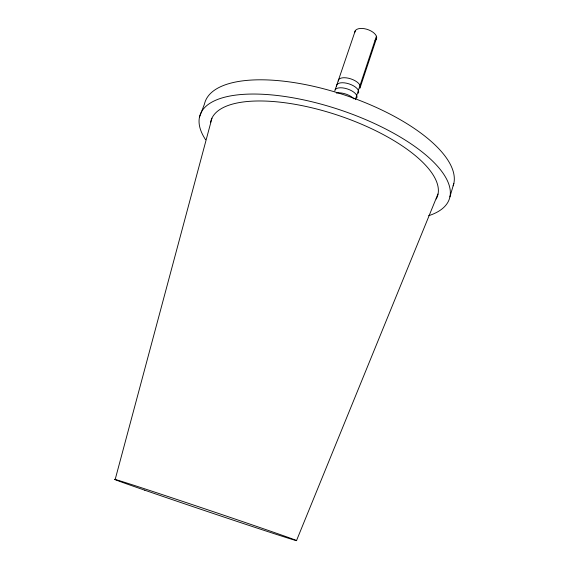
<?xml version="1.0" encoding="UTF-8"?>
<svg xmlns="http://www.w3.org/2000/svg" width="569" height="569" viewBox="0 0 569 569"><rect width="100%" height="100%" fill="white"/><g stroke="black" fill="none" stroke-linecap="round" stroke-linejoin="round"><path stroke-width="0.85" d="M115.158 479.532L211.945 118.252M449.901 196.902L453.842 183.417M355.305 99.639L376.408 36.231M360.362 86.922L376.678 37.86M335.191 89.71L355.255 30.797M199.491 117.072L204.463 104.07A130.948 51.167 18.6 0 1 343.249 94.575A130.948 51.167 18.6 0 1 453.152 185.85M296.527 540.55L437.924 194.057M205.615 139.746A131.517 49.574 18.6 0 1 341.713 110.45A131.517 49.574 18.6 0 1 428.642 215.715M336.336 93.074A11.608 5.121 18.6 0 1 353.946 98.892M210.558 122.456A119.383 44.937 18.6 0 1 339.401 115.763A119.383 44.937 18.6 0 1 436.224 199.015M334.828 91.012A11.586 5.171 18.6 0 1 347.446 88.963A11.586 5.171 18.6 0 1 356.607 98.217M336.521 86.026A11.572 5.228 18.6 0 1 349.146 83.913A11.572 5.228 18.6 0 1 358.271 93.216M338.214 81.061A11.551 5.277 18.6 0 1 350.838 78.878A11.551 5.277 18.6 0 1 359.928 88.231M354.836 32.248A11.359 5.775 18.6 0 1 368.861 29.979A11.359 5.775 18.6 0 1 375.014 40.427M144.732 490.186A95.748 0.861 18.6 0 0 294.522 540.109A95.748 0.861 18.6 0 0 178.367 499.959A95.748 0.861 18.6 0 0 144.732 490.186"/></g></svg>
